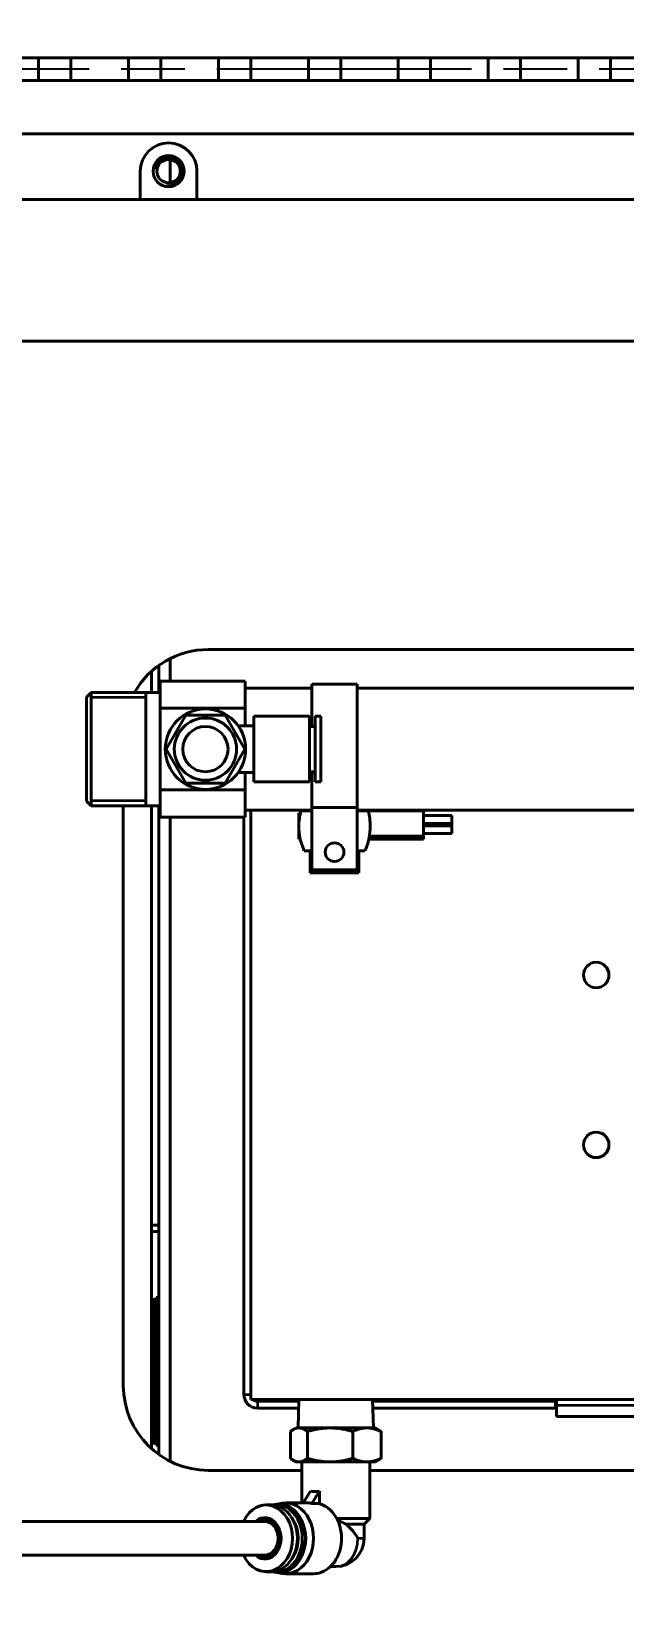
# Model space of a CAD drawing. Header units: millimetres. Extents: x 0 to 11890, y 0 to 8410.
# Drawn here: x 3032.6 to 3137.3, y 5919.1 to 6196.3 of the extents above; entities that cross this region are included whole.
import ezdxf

# ---------------------------------------------------------------- set-up
doc = ezdxf.new("R2010")
doc.units = ezdxf.units.MM
doc.header["$LTSCALE"] = 10
doc.linetypes.add('CHAIN', pattern=[0.3543, 0.2362, -0.0295, 0.0591, -0.0295])
for name, color, linetype, lineweight in [('가시적인 것(ISO)', 3, 'Continuous', 40), ('가시적인 좁은 것(ISO)', 3, 'Continuous', 35), ('중심선(ISO)', 1, 'Continuous', 25), ('치수(ISO)', 2, 'Continuous', 25)]:
    doc.layers.add(name, color=color, linetype=linetype, lineweight=lineweight)
doc.styles.add('치수 텍스트_PSTEK_POSCO', font='isocp.shx')
doc.dimstyles.new('치수_PSTEK_POSCO', dxfattribs={"dimscale": 10, "dimtxt": 3, "dimasz": 2, "dimexe": 2, "dimexo": 2.5, "dimgap": 1, "dimtad": 1, "dimrnd": 1e-08, "dimdsep": 46, "dimtxsty": '치수 텍스트_PSTEK_POSCO', "dimcen": 0.09, "dimdle": 10, "dimclrd": 7, "dimclre": 7, "dimclrt": 2, "dimadec": 1, "dimazin": 2, "dimtfac": 1, "dimtmove": 0, "dimatfit": 3, "dimfxl": 0, "dimtolj": 1, "dimlwd": -1, "dimlwe": -1, "dimarcsym": 0})

# ---------------------------------------------------------------- blocks, each defined once
blk = doc.blocks.new('*D36')
at = {"layer": 'Defpoints', "color": 0}
for p in [(2184.83, 6147.6), (4568.33, 5027.6), (4568.33, 4750.47)]:
    blk.add_point(p, dxfattribs=at)
at = {"layer": '치수(ISO)', "color": 7}
for p, q in [((2184.83, 6097.6), (2184.83, 4710.47)), ((4568.33, 4977.6), (4568.33, 4710.47)), ((2224.83, 4750.47), (4528.33, 4750.47))]:
    blk.add_line(p, q, dxfattribs=at)
for points in [[(2224.83, 4757.14), (2224.83, 4743.8), (2184.83, 4750.47)], [(4528.33, 4757.14), (4528.33, 4743.8), (4568.33, 4750.47)]]:
    blk.add_solid(points, dxfattribs=at)
at = {"layer": '치수(ISO)', "color": 2, "insert": (3269.57, 4800.48), "char_height": 60, "attachment_point": 4, "style": '치수 텍스트_PSTEK_POSCO'}
blk.add_mtext('\\A1;2383.5', dxfattribs=at)
blk = doc.blocks.new('*D39')
at = {"layer": 'Defpoints', "color": 0}
for p in [(2406.83, 7439.6), (1606.83, 5027.6), (4228.33, 5027.6)]:
    blk.add_point(p, dxfattribs=at)
at = {"layer": '치수(ISO)', "color": 7}
for p, q in [((2356.83, 7439.6), (1566.83, 7439.6)), ((1606.83, 7399.6), (1606.83, 5067.6)), ((4178.33, 5027.6), (1566.83, 5027.6))]:
    blk.add_line(p, q, dxfattribs=at)
for points in [[(1600.16, 7399.6), (1613.49, 7399.6), (1606.83, 7439.6)], [(1600.16, 5067.6), (1613.49, 5067.6), (1606.83, 5027.6)]]:
    blk.add_solid(points, dxfattribs=at)
at = {"layer": '치수(ISO)', "color": 2, "insert": (1556.82, 6159.03), "char_height": 60, "attachment_point": 4, "rotation": 90, "style": '치수 텍스트_PSTEK_POSCO'}
blk.add_mtext('\\A1;2412', dxfattribs=at)
blk = doc.blocks.new('*D40')
at = {"layer": 'Defpoints', "color": 0}
for p in [(1930.09, 6189.6), (2082.05, 6189.6), (3210.83, 4301.59)]:
    blk.add_point(p, dxfattribs=at)
at = {"layer": '치수(ISO)', "color": 7}
for p, q in [((2032.05, 6189.6), (1890.09, 6189.6)), ((1930.09, 4341.59), (1930.09, 6149.6)), ((3160.83, 4301.59), (1890.09, 4301.59))]:
    blk.add_line(p, q, dxfattribs=at)
for points in [[(1923.42, 6149.6), (1936.76, 6149.6), (1930.09, 6189.6)], [(1923.42, 4341.59), (1936.76, 4341.59), (1930.09, 4301.59)]]:
    blk.add_solid(points, dxfattribs=at)
at = {"layer": '치수(ISO)', "color": 2, "insert": (1880.09, 5131.59), "char_height": 60, "attachment_point": 4, "rotation": 90, "style": '치수 텍스트_PSTEK_POSCO'}
blk.add_mtext('\\A1;1888.01', dxfattribs=at)

msp = doc.modelspace()

# ---------------------------------------------------------------- linework, layer by layer
at = {"layer": '가시적인 것(ISO)'}
for p, q in [((3464.538, 6191.597), (2909.48, 6191.597)), ((3033.876, 6187.597), (3033.876, 6191.597)), ((3039.591, 6187.597), (3039.591, 6191.597)), ((3049.751, 6187.597), (3049.751, 6191.597)), ((3055.466, 6187.597), (3055.466, 6191.597)), ((3065.626, 6187.597), (3065.626, 6191.597)), ((3071.341, 6187.597), (3071.341, 6191.597)), ((3081.501, 6187.597), (3081.501, 6191.597)), ((3087.216, 6187.597), (3087.216, 6191.597)), ((3097.376, 6187.597), (3097.376, 6191.597)), ((3103.091, 6187.597), (3103.091, 6191.597)), ((3113.251, 6187.597), (3113.251, 6191.597)), ((3118.966, 6187.597), (3118.966, 6191.597)), ((3129.126, 6187.597), (3129.126, 6191.597)), ((3134.841, 6187.597), (3134.841, 6191.597)), ((2909.48, 6187.597), (3464.538, 6187.597)), ((2896.826, 6178.202), (3464.538, 6178.202)), ((3057.087, 6173.648), (3057.087, 6169.547)), ((3051.826, 6166.597), (3051.826, 6171.597)), ((3061.826, 6171.597), (3061.826, 6166.597)), ((3464.538, 6166.597), (2896.826, 6166.597)), ((3051.826, 6166.597), (2921.826, 6166.597)), ((3191.826, 6166.597), (3061.826, 6166.597)), ((3189.326, 6141.597), (2954.326, 6141.597)), ((3057.076, 6081.503), (3057.076, 6085.493)), ((3063.826, 6087.097), (3157.326, 6087.097)), ((3053.826, 6079.503), (3053.826, 6083.277)), ((3055.076, 6084.281), (3055.076, 6079.503)), ((3042.326, 6078.691), (3043.138, 6079.503)), ((3043.138, 6079.503), (3043.138, 6059.503)), ((3055.326, 6079.503), (3043.138, 6079.503)), ((3043.138, 6079.503), (3043.138, 6059.503)), ((3052.826, 6079.503), (3052.826, 6059.503)), ((3055.326, 6081.503), (3070.326, 6081.503)), ((3055.326, 6081.503), (3055.326, 6076.714)), ((3070.326, 6081.503), (3070.326, 6076.714)), ((3082.126, 6080.303), (3070.326, 6080.303)), ((3082.126, 6073.503), (3082.126, 6081.003)), ((3082.126, 6081.003), (3090.126, 6081.003)), ((3090.126, 6081.003), (3090.126, 6059.196)), ((3231.526, 6080.303), (3090.126, 6080.303)), ((3042.326, 6078.691), (3042.326, 6060.315)), ((3055.326, 6076.714), (3070.326, 6076.714)), ((3055.326, 6062.292), (3055.326, 6076.714)), ((3070.326, 6073.623), (3070.326, 6076.714)), ((3059.862, 6075.503), (3056.398, 6069.503)), ((3066.791, 6075.503), (3059.862, 6075.503)), ((3070.255, 6069.503), (3066.791, 6075.503)), ((3071.846, 6073.623), (3069.109, 6073.623)), ((3071.846, 6075.303), (3071.846, 6063.703)), ((3081.726, 6075.303), (3071.846, 6075.303)), ((3081.726, 6075.303), (3081.726, 6063.703)), ((3082.726, 6073.503), (3081.726, 6073.503)), ((3082.726, 6075.303), (3082.726, 6063.703)), ((3083.726, 6075.303), (3082.726, 6075.303)), ((3083.726, 6075.303), (3083.726, 6063.703)), ((3056.398, 6069.503), (3059.862, 6063.503)), ((3066.791, 6063.503), (3070.255, 6069.503)), ((3071.846, 6065.383), (3069.109, 6065.383)), ((3070.326, 6062.292), (3070.326, 6065.383)), ((3082.726, 6065.503), (3081.726, 6065.503)), ((3082.126, 6059.196), (3082.126, 6065.503)), ((3059.862, 6063.503), (3066.791, 6063.503)), ((3081.726, 6063.703), (3071.846, 6063.703)), ((3083.726, 6063.703), (3082.726, 6063.703)), ((3042.326, 6060.315), (3043.138, 6059.503)), ((3055.326, 6062.292), (3070.326, 6062.292)), ((3055.326, 6062.292), (3055.326, 6057.503)), ((3070.326, 6062.292), (3070.326, 6057.503)), ((3055.326, 6059.503), (3043.138, 6059.503)), ((3048.826, 5957.097), (3048.826, 6059.503)), ((3053.826, 5945.917), (3053.826, 6059.503)), ((3055.076, 6059.503), (3055.076, 5944.914)), ((3055.326, 6057.503), (3070.326, 6057.503)), ((3057.076, 5943.702), (3057.076, 6057.503)), ((3070.126, 6057.503), (3070.126, 5955.497)), ((3082.126, 6058.703), (3070.326, 6058.703)), ((3071.326, 6058.703), (3071.326, 5954.597)), ((3079.826, 6056.203), (3079.826, 6058.203)), ((3079.826, 6058.203), (3080.086, 6058.203)), ((3080.186, 6058.603), (3082.126, 6058.603)), ((3082.126, 6059.196), (3090.126, 6059.196)), ((3082.126, 6059.196), (3082.126, 6048.203)), ((3090.126, 6048.203), (3090.126, 6059.196)), ((3231.526, 6058.703), (3090.126, 6058.703)), ((3090.126, 6058.603), (3092.066, 6058.603)), ((3092.066, 6058.603), (3101.826, 6058.603)), ((3101.826, 6054.143), (3101.826, 6058.603)), ((3101.826, 6057.803), (3106.826, 6057.803)), ((3106.826, 6057.803), (3106.826, 6056.453)), ((3079.826, 6054.775), (3079.826, 6055.542)), ((3079.826, 6054.775), (3079.879, 6054.775)), ((3079.826, 6054.775), (3079.826, 6053.603)), ((3092.287, 6054.143), (3101.826, 6054.143)), ((3101.826, 6054.603), (3106.826, 6054.603)), ((3101.826, 6053.603), (3101.826, 6054.143)), ((3106.826, 6055.953), (3106.826, 6056.453)), ((3106.826, 6055.953), (3106.826, 6054.603)), ((3079.826, 6053.603), (3080.072, 6053.603)), ((3082.126, 6051.543), (3080.766, 6051.543)), ((3081.826, 6047.673), (3081.826, 6051.543)), ((3081.926, 6048.093), (3081.926, 6051.543)), ((3091.486, 6051.543), (3090.126, 6051.543)), ((3090.326, 6051.543), (3090.326, 6048.093)), ((3090.426, 6051.543), (3090.426, 6047.673)), ((3092.181, 6053.603), (3101.826, 6053.603)), ((3090.426, 6047.673), (3081.826, 6047.673)), ((3090.326, 6048.093), (3081.926, 6048.093)), ((3082.126, 6048.203), (3090.126, 6048.203)), ((3053.826, 5985.444), (3055.076, 5985.444)), ((3055.076, 5984.305), (3053.826, 5984.305)), ((3053.826, 5972.297), (3054.295, 5972.297)), ((3054.613, 5972.297), (3054.295, 5972.297)), ((3054.613, 5971.98), (3054.613, 5972.615)), ((3054.613, 5972.615), (3055.076, 5972.615)), ((3054.613, 5947.215), (3054.613, 5971.98)), ((3071.326, 5954.597), (3157.326, 5954.597)), ((3079.823, 5954.297), (3072.526, 5954.297)), ((3079.833, 5954.597), (3079.676, 5949.597)), ((3092.82, 5954.597), (3092.976, 5949.597)), ((3125.126, 5954.297), (3092.83, 5954.297)), ((3125.126, 5954.297), (3125.126, 5953.097)), ((3125.326, 5954.297), (3125.126, 5954.297)), ((3125.326, 5953.597), (3125.326, 5954.597)), ((3072.526, 5953.097), (3079.786, 5953.097)), ((3092.867, 5953.097), (3125.126, 5953.097)), ((3125.326, 5953.097), (3125.126, 5953.097)), ((3125.326, 5953.597), (3125.326, 5951.597)), ((3157.326, 5951.597), (3125.326, 5951.597)), ((3078.324, 5948.972), (3078.324, 5944.222)), ((3079.326, 5949.597), (3078.782, 5949.283)), ((3079.326, 5949.597), (3079.832, 5949.597)), ((3079.832, 5949.597), (3085.341, 5949.597)), ((3081.339, 5948.972), (3081.339, 5944.222)), ((3085.341, 5949.597), (3091.835, 5949.597)), ((3089.342, 5944.222), (3089.342, 5948.972)), ((3091.835, 5949.597), (3093.326, 5949.597)), ((3093.326, 5949.597), (3093.871, 5949.283)), ((3094.329, 5944.222), (3094.329, 5948.972)), ((3053.826, 5946.897), (3054.295, 5946.897)), ((3054.613, 5946.897), (3054.295, 5946.897)), ((3054.613, 5946.58), (3054.613, 5947.215)), ((3055.076, 5946.58), (3054.613, 5946.58)), ((3079.326, 5943.597), (3078.782, 5943.912)), ((3079.326, 5943.597), (3079.832, 5943.597)), ((3079.832, 5943.597), (3085.341, 5943.597)), ((3080.326, 5943.597), (3080.326, 5936.347)), ((3085.341, 5943.597), (3091.835, 5943.597)), ((3091.835, 5943.597), (3093.326, 5943.597)), ((3092.326, 5943.597), (3092.326, 5933.597)), ((3093.326, 5943.597), (3093.871, 5943.912)), ((3080.326, 5942.097), (3063.826, 5942.097)), ((3157.326, 5942.097), (3092.326, 5942.097)), ((3081.889, 5938.431), (3080.604, 5936.347)), ((3082.128, 5936.267), (3083.463, 5938.431)), ((3083.463, 5938.431), (3083.463, 5936.21)), ((3074.912, 5935.997), (3074.048, 5935.997)), ((3075.662, 5936.098), (3076.876, 5936.296)), ((3076.269, 5936.097), (3075.709, 5936.097)), ((3081.39, 5936.347), (3077.503, 5936.347)), ((3083.226, 5936.267), (3082.128, 5936.267)), ((3073.801, 5933.097), (3015.856, 5933.097)), ((3086.514, 5933.597), (3092.326, 5933.597)), ((3088.192, 5932.597), (3091.326, 5932.597)), ((3091.326, 5932.597), (3092.326, 5933.597)), ((3091.326, 5932.597), (3091.326, 5930.097)), ((3073.801, 5927.097), (3015.856, 5927.097)), ((3074.912, 5924.197), (3074.048, 5924.197)), ((3075.662, 5924.096), (3076.876, 5923.898)), ((3076.269, 5924.097), (3075.709, 5924.097)), ((3082.439, 5923.847), (3077.503, 5923.847)), ((3085.391, 5925.097), (3086.326, 5925.097))]:
    msp.add_line(p, q, dxfattribs=at)
for centre, radius in [((3056.826, 6171.597), 2.75), ((3056.826, 6171.597), 2.067), ((3063.326, 6069.503), 7.1), ((3063.326, 6069.503), 5.5), ((3063.326, 6069.503), 4), ((3086.126, 6051.303), 1.65), ((3132.326, 6029.597), 2.25), ((3132.326, 5999.597), 2.25)]:
    msp.add_circle(centre, radius, dxfattribs=at)
for centre, radius, start, end in [((3056.826, 6171.597), 5, 0, 180), ((3063.826, 6072.097), 15, 90, 150.41347), ((3063.826, 5957.097), 15, 180, 270), ((3072.526, 5955.497), 2.4, 180, 270), ((3072.526, 5955.497), 1.2, 228.59038, 270), ((3122.726, 5955.497), 1.2, 270, 311.40962), ((3122.726, 5955.497), 2.4, 330, 337.97569), ((3086.326, 5930.097), 5, 270, 0)]:
    msp.add_arc(centre, radius, start, end, dxfattribs=at)
for centre, major_axis, ratio, start_param, end_param in [((3086.326, 5944.347), (-5.395, -5.395), 0.4866874, 0.2854929, 0.620389), ((3074.048, 5930.097), (0, -5.9), 0.7869696, 5.2458013, 10.462162), ((3075.709, 5930.097), (0, -6), 0.7869696, 6.1003566, 9.6076067), ((3074.912, 5930.097), (0, -5.9), 0.7869696, 0, 3.1415927), ((3076.269, 5930.097), (0, -6.05), 0.7869696, 6.1540588, 9.5539045), ((3076.269, 5930.097), (0, -6), 0.7869696, 0, 3.1415927), ((3077.503, 5930.097), (0, -6.25), 0.7869696, 6.1552875, 9.5526758), ((3077.534, 5930.097), (5.62, 5.62), 0.4866874, 0.2922503, 0.4529409), ((3082.439, 5930.097), (0, -6.25), 0.7869696, 0, 2.980902), ((3073.801, 5930.097), (0, -3.65), 0.7869696, 5.6771588, 10.0308045), ((3073.801, 5930.097), (0, 3), 0.7869696, 3.1415927, 6.2831853), ((3075.622, 5930.097), (0, 5.2), 0.7869696, 3.9775688, 5.4472092), ((3086.326, 5930.097), (4.496, -4.496), 0.4866874, 1.1178554, 1.6414542)]:
    msp.add_ellipse(centre, major_axis=major_axis, ratio=ratio, start_param=start_param, end_param=end_param, dxfattribs=at)
for points, knots in [([(3080.766, 6051.543), (3080.718, 6051.65), (3080.67, 6051.757), (3080.091, 6053.142), (3079.821, 6054.544), (3079.821, 6056.768), (3079.94, 6057.7), (3080.186, 6058.603)], [4.35075575, 4.35075575, 4.35075575, 4.35075575, 4.38459713, 4.38459713, 4.78338016, 4.78338016, 5.05200685, 5.05200685, 5.05200685, 5.05200685]), ([(3092.066, 6058.603), (3092.313, 6057.7), (3092.432, 6056.768), (3092.432, 6054.542), (3092.161, 6053.139), (3091.581, 6051.755), (3091.535, 6051.648), (3091.486, 6051.543)], [1.32177117, 1.32177117, 1.32177117, 1.32177117, 1.59039785, 1.59039785, 1.98960916, 1.98960916, 2.02305395, 2.02305395, 2.02305395, 2.02305395]), ([(3073.987, 5933.247), (3074.252, 5933.247), (3074.517, 5933.189), (3075.017, 5932.964), (3075.252, 5932.8), (3075.665, 5932.383), (3075.844, 5932.135), (3076.131, 5931.579), (3076.241, 5931.272), (3076.38, 5930.63), (3076.41, 5930.295), (3076.388, 5929.628), (3076.336, 5929.298), (3076.155, 5928.675), (3076.027, 5928.384), (3075.708, 5927.867), (3075.518, 5927.643), (3075.094, 5927.28), (3074.859, 5927.143), (3074.411, 5926.984), (3074.199, 5926.947), (3073.987, 5926.947)], [3.1415927, 3.1415927, 3.1415927, 3.1415927, 3.4824365, 3.4824365, 3.8129804, 3.8129804, 4.130766, 4.130766, 4.4433483, 4.4433483, 4.7546239, 4.7546239, 5.0657348, 5.0657348, 5.3771802, 5.3771802, 5.6905873, 5.6905873, 6.0107264, 6.0107264, 6.2831853, 6.2831853, 6.2831853, 6.2831853]), ([(3088.192, 5932.597), (3087.797, 5932.768), (3087.392, 5932.972), (3086.881, 5933.231), (3086.76, 5933.293), (3086.636, 5933.356)], [2.18062378, 2.18062378, 2.18062378, 2.18062378, 2.33325109, 2.33325109, 2.37800224, 2.37800224, 2.37800224, 2.37800224])]:
    msp.add_open_spline(points, degree=3, knots=knots, dxfattribs=at)
for points, weights in [([(3078.324, 5948.972), (3079.132, 5949.597), (3079.832, 5949.597)], [1, 1.0379548493, 1]), ([(3079.832, 5949.597), (3080.531, 5949.597), (3081.339, 5948.972)], [1, 1.0379548493, 1]), ([(3081.339, 5948.972), (3083.484, 5949.597), (3085.341, 5949.597)], [1, 1.0379548493, 1]), ([(3085.341, 5949.597), (3087.197, 5949.597), (3089.342, 5948.972)], [1, 1.0379548493, 1]), ([(3089.342, 5948.972), (3090.678, 5949.597), (3091.835, 5949.597)], [1, 1.0379548493, 1]), ([(3091.835, 5949.597), (3092.992, 5949.597), (3094.329, 5948.972)], [1, 1.0379548493, 1]), ([(3094.329, 5948.972), (3094.092, 5949.155), (3093.871, 5949.283)], [1, 1.01083116125, 1.01548055357]), ([(3079.832, 5943.597), (3079.132, 5943.597), (3078.324, 5944.222)], [1, 1.0379548493, 1]), ([(3081.339, 5944.222), (3080.531, 5943.597), (3079.832, 5943.597)], [1, 1.0379548493, 1]), ([(3085.341, 5943.597), (3083.484, 5943.597), (3081.339, 5944.222)], [1, 1.0379548493, 1]), ([(3089.342, 5944.222), (3087.197, 5943.597), (3085.341, 5943.597)], [1, 1.0379548493, 1]), ([(3091.835, 5943.597), (3090.678, 5943.597), (3089.342, 5944.222)], [1, 1.0379548493, 1]), ([(3094.329, 5944.222), (3092.992, 5943.597), (3091.835, 5943.597)], [1, 1.0379548493, 1]), ([(3093.871, 5943.912), (3094.092, 5944.039), (3094.329, 5944.222)], [1.01548055357, 1.01083116125, 1])]:
    msp.add_rational_spline(points, weights, degree=2, dxfattribs=at)
at = {"layer": '가시적인 좁은 것(ISO)'}
for p, q in [((3052.826, 6078.602), (3043.138, 6078.602)), ((3043.138, 6060.404), (3052.826, 6060.404)), ((3101.826, 6056.453), (3106.826, 6056.453)), ((3101.826, 6055.953), (3106.826, 6055.953)), ((3054.295, 5946.897), (3054.295, 5972.297)), ((3055.076, 5971.98), (3054.613, 5971.98)), ((3070.126, 5955.497), (3071.326, 5955.497)), ((3072.526, 5954.297), (3072.526, 5953.097)), ((3125.326, 5953.597), (3157.326, 5953.597)), ((3054.613, 5947.215), (3055.076, 5947.215)), ((3090.261, 5930.097), (3091.326, 5930.097))]:
    msp.add_line(p, q, dxfattribs=at)
msp.add_arc((3056.826, 6171.597), 2.5, 260, 170, dxfattribs=at)
for centre, major_axis, start_param, end_param in [((3073.801, 5930.097), (0, -3.45), 5.7667102, 9.9412531), ((3073.987, 5930.097), (0, 3.15), 0, 0.3098446), ((3086.326, 5930.097), (0, -5), 0, 1.5707963), ((3073.987, 5930.097), (0, -3.15), 5.9733407, 6.2831853)]:
    msp.add_ellipse(centre, major_axis=major_axis, ratio=0.7869696, start_param=start_param, end_param=end_param, dxfattribs=at)
at = {"layer": '중심선(ISO)', "linetype": 'CHAIN', "ltscale": 19.051651}
msp.add_line((7970.326, 6189.597), (2082.046, 6189.597), dxfattribs=at)

# ---------------------------------------------------------------- dimensions: what is measured, and where the dimension line sits
at = {"layer": '치수(ISO)', "color": 7}
for base, p1, p2, angle, override, picture, middle in [((1606.826, 5027.597), (2406.826, 7439.597), (4228.326, 5027.597), 90, {"dimscale": 20, "dimtofl": 0, "dimatfit": 1}, '*D39', (1606.826, 6233.597)), ((1930.089, 6189.597), (3210.826, 4301.59), (2082.046, 6189.597), 270, {"dimscale": 20, "dimtofl": 0, "dimatfit": 1}, '*D40', (1930.089, 5245.594)), ((4568.326, 4750.469), (2184.826, 6147.597), (4568.326, 5027.597), 180, {"dimscale": 20, "dimse1": 0, "dimtofl": 0, "dimatfit": 1}, '*D36', (3376.576, 4750.469))]:
    dim = msp.add_linear_dim(base=base, p1=p1, p2=p2, angle=angle, dimstyle='치수_PSTEK_POSCO', override=override, dxfattribs=at)
    dim.commit()
    dim.dimension.update_dxf_attribs({"geometry": picture, "text_midpoint": middle, "dimtype": 160})

doc.saveas('drawing.dxf')
